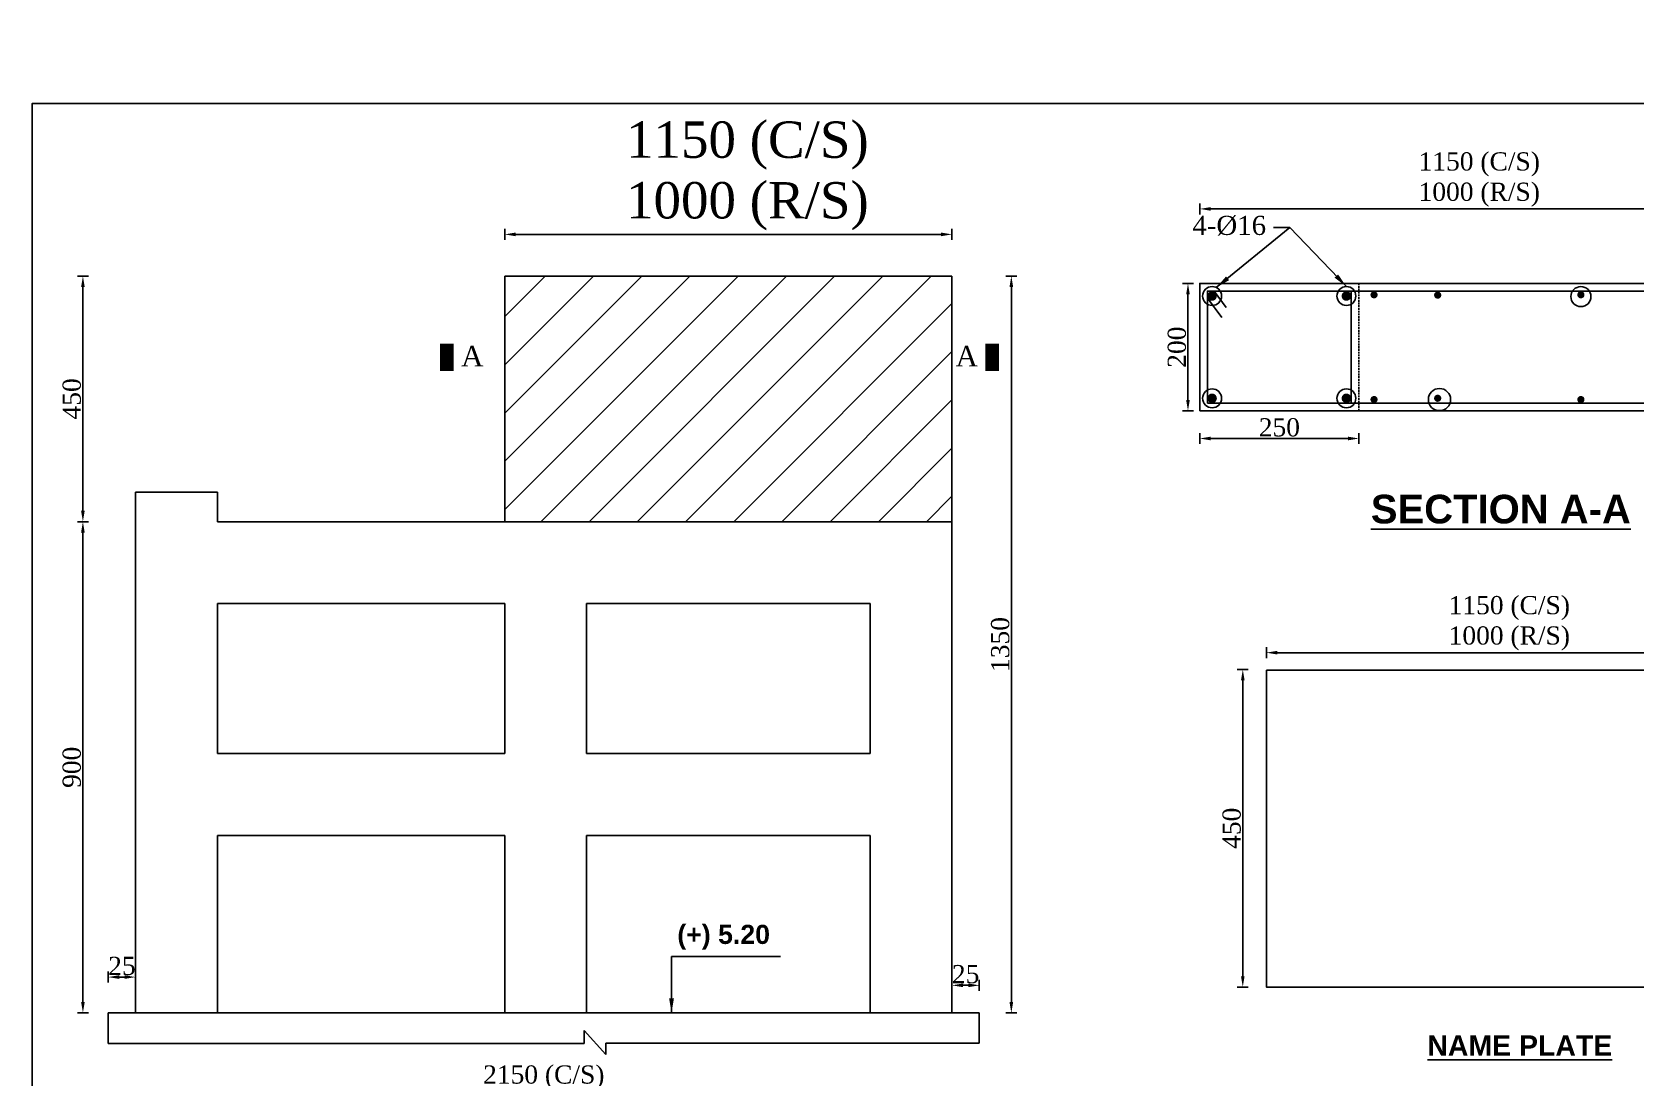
# Model space of a CAD drawing. Extents: x -119161 to 3778985, y -718511 to -30958.
# Drawn here: x 3602697 to 3611516, y -257748 to -251999 of the extents above; entities that cross this region are included whole.
import ezdxf

# ---------------------------------------------------------------- set-up
doc = ezdxf.new("R2010")
doc.units = 0
doc.header["$MEASUREMENT"] = 0
doc.linetypes.add('DASHED', pattern=[0.75, 0.5, -0.25])
doc.layers.get('DEFPOINTS').update_dxf_attribs({"linetype": 'CONTINUOUS'})
doc.layers.add('Dim', color=7, linetype='CONTINUOUS', lineweight=9)
for name, color, linetype in [('LINE', 7, 'CONTINUOUS'), ('line1', 1, 'CONTINUOUS'), ('line3', 3, 'CONTINUOUS'), ('line5', 5, 'CONTINUOUS'), ('line6', 6, 'CONTINUOUS'), ('line7', 7, 'CONTINUOUS')]:
    doc.layers.add(name, color=color, linetype=linetype)
doc.styles.get("Standard").update_dxf_attribs({"font": 'times.ttf', "height": 250})
doc.styles.add('Times New Roman', font='times.ttf')
doc.dimstyles.new('dim', dxfattribs={"dimtxt": 20, "dimasz": 20, "dimexe": 20, "dimexo": 5, "dimgap": 10, "dimtad": 1, "dimdec": 0, "dimzin": 0, "dimdsep": 46, "dimtxsty": 'Standard', "dimcen": 0.09, "dimclrd": 256, "dimclre": 256, "dimclrt": 7, "dimadec": 0, "dimazin": 0, "dimtfac": 1, "dimtdec": 0, "dimtofl": 0, "dimtmove": 0, "dimatfit": 3, "dimfxl": 20, "dimfxlon": 1, "dimtolj": 1, "dimtzin": 0, "dimlwd": -1, "dimlwe": -1, "dimarcsym": 1})
picture_1 = doc.add_image_def('image1.jpg', size_in_pixel=(558, 347))

# ---------------------------------------------------------------- blocks, each defined once
blk = doc.blocks.new('*D927')
at = {"layer": 'DEFPOINTS', "color": 0, "lineweight": -2}
for p in [(3607755, -253111.4), (3605295.7, -253732.5), (3607755, -253732.5)]:
    blk.add_point(p, dxfattribs=at)
at = {"layer": 'line5'}
for p, q in [((3605295.7, -253141.4), (3605295.7, -253081.4)), ((3605355.7, -253111.4), (3607695, -253111.4)), ((3607755, -253141.4), (3607755, -253081.4))]:
    blk.add_line(p, q, dxfattribs=at)
at = {"layer": 'line5', "lineweight": -2}
for points in [[(3605355.7, -253101.4), (3605355.7, -253121.4), (3605295.7, -253111.4)], [(3607695, -253101.4), (3607695, -253121.4), (3607755, -253111.4)]]:
    blk.add_solid(points, dxfattribs=at)
at = {"layer": 'line5', "color": 7, "insert": (3606630, -252789.8), "char_height": 250, "attachment_point": 5}
blk.add_mtext('\\A1;{\\H0.8x;1150 (C/S)\\P1000 (R/S)}', dxfattribs=at)
blk = doc.blocks.new('*D928')
at = {"layer": 'DEFPOINTS', "color": 0, "lineweight": -2}
for p in [(3607183.5, -253340.6), (3602976, -254690.6), (3603133.5, -254690.6)]:
    blk.add_point(p, dxfattribs=at)
at = {"layer": 'line5'}
for p, q in [((3603006, -253340.6), (3602946, -253340.6)), ((3602976, -253400.6), (3602976, -254630.6)), ((3603006, -254690.6), (3602946, -254690.6))]:
    blk.add_line(p, q, dxfattribs=at)
at = {"layer": 'line5', "lineweight": -2}
for points in [[(3602966, -253400.6), (3602986, -253400.6), (3602976, -253340.6)], [(3602966, -254630.6), (3602986, -254630.6), (3602976, -254690.6)]]:
    blk.add_solid(points, dxfattribs=at)
at = {"layer": 'line5', "color": 7, "insert": (3602915.1, -254015.6), "char_height": 100, "attachment_point": 5, "rotation": 90, "style": 'Times New Roman'}
blk.add_mtext('\\A1;450', dxfattribs=at)
blk = doc.blocks.new('*D929')
at = {"layer": 'DEFPOINTS', "color": 0, "lineweight": -2}
for p in [(3603133.5, -254690.6), (3602976, -257390.6), (3603583.5, -257390.6)]:
    blk.add_point(p, dxfattribs=at)
at = {"layer": 'line5'}
for p, q in [((3603006, -254690.6), (3602946, -254690.6)), ((3602976, -254750.6), (3602976, -257330.6)), ((3603006, -257390.6), (3602946, -257390.6))]:
    blk.add_line(p, q, dxfattribs=at)
at = {"layer": 'line5', "lineweight": -2}
for points in [[(3602966, -254750.6), (3602986, -254750.6), (3602976, -254690.6)], [(3602966, -257330.6), (3602986, -257330.6), (3602976, -257390.6)]]:
    blk.add_solid(points, dxfattribs=at)
at = {"layer": 'line5', "color": 7, "insert": (3602915, -256040.6), "char_height": 100, "attachment_point": 5, "rotation": 90, "style": 'Times New Roman'}
blk.add_mtext('\\A1;900', dxfattribs=at)
blk = doc.blocks.new('*D936')
at = {"layer": 'DEFPOINTS', "color": 0, "lineweight": -2}
for p in [(3607755, -253340.6), (3603715.5, -257390.6), (3608081.3, -257390.6)]:
    blk.add_point(p, dxfattribs=at)
at = {"layer": 'line5'}
for p, q in [((3608051.3, -253340.6), (3608111.3, -253340.6)), ((3608081.3, -253400.6), (3608081.3, -257330.6)), ((3608051.3, -257390.6), (3608111.3, -257390.6))]:
    blk.add_line(p, q, dxfattribs=at)
at = {"layer": 'line5', "lineweight": -2}
for points in [[(3608071.3, -253400.6), (3608091.3, -253400.6), (3608081.3, -253340.6)], [(3608071.3, -257330.6), (3608091.3, -257330.6), (3608081.3, -257390.6)]]:
    blk.add_solid(points, dxfattribs=at)
at = {"layer": 'line5', "color": 7, "insert": (3608020.4, -255365.6), "char_height": 100, "attachment_point": 5, "rotation": 90, "style": 'Times New Roman'}
blk.add_mtext('\\A1;1350', dxfattribs=at)
blk = doc.blocks.new('*D930')
at = {"layer": 'DEFPOINTS', "color": 0, "lineweight": -2}
for p in [(3603115.5, -257545.1), (3607905, -257545.1), (3607905, -257822.5)]:
    blk.add_point(p, dxfattribs=at)
at = {"layer": 'line5'}
for p, q in [((3603115.5, -257792.5), (3603115.5, -257852.5)), ((3603175.5, -257822.5), (3607845, -257822.5)), ((3607905, -257792.5), (3607905, -257852.5))]:
    blk.add_line(p, q, dxfattribs=at)
at = {"layer": 'line5', "lineweight": -2}
for points in [[(3603175.5, -257812.5), (3603175.5, -257832.5), (3603115.5, -257822.5)], [(3607845, -257812.5), (3607845, -257832.5), (3607905, -257822.5)]]:
    blk.add_solid(points, dxfattribs=at)
at = {"layer": 'line5', "color": 7, "char_height": 100, "attachment_point": 5, "style": 'Times New Roman'}
for s, insert in [('\\A1;2150 (C/S)', (3605510.3, -257745.4)), ('\\A1;1850 (R/S)', (3605510.3, -257899.5))]:
    blk.add_mtext(s, dxfattribs=dict(at, insert=insert))
blk = doc.blocks.new('*D931')
at = {"layer": 'DEFPOINTS', "color": 0, "lineweight": -2}
for p in [(3609483.5, -255502.9), (3609354, -257248.6), (3609483.5, -257248.6)]:
    blk.add_point(p, dxfattribs=at)
at = {"layer": 'line5'}
for p, q in [((3609384, -255502.9), (3609324, -255502.9)), ((3609354, -255562.9), (3609354, -257188.6)), ((3609384, -257248.6), (3609324, -257248.6))]:
    blk.add_line(p, q, dxfattribs=at)
at = {"layer": 'line5', "lineweight": -2}
for points in [[(3609344, -255562.9), (3609364, -255562.9), (3609354, -255502.9)], [(3609344, -257188.6), (3609364, -257188.6), (3609354, -257248.6)]]:
    blk.add_solid(points, dxfattribs=at)
at = {"layer": 'line5', "color": 7, "insert": (3609293.2, -256375.7), "char_height": 100, "attachment_point": 5, "rotation": 90, "style": 'Times New Roman'}
blk.add_mtext('\\A1;450', dxfattribs=at)
blk = doc.blocks.new('*D937')
at = {"layer": 'DEFPOINTS', "color": 0, "lineweight": -2}
for p in [(3609117.6, -253381.3), (3609052.7, -254081.3), (3609117.6, -254081.3)]:
    blk.add_point(p, dxfattribs=at)
at = {"layer": 'line5'}
for p, q in [((3609082.7, -253381.3), (3609022.7, -253381.3)), ((3609052.7, -253441.3), (3609052.7, -254021.3)), ((3609082.7, -254081.3), (3609022.7, -254081.3))]:
    blk.add_line(p, q, dxfattribs=at)
at = {"layer": 'line5', "lineweight": -2}
for points in [[(3609042.7, -253441.3), (3609062.7, -253441.3), (3609052.7, -253381.3)], [(3609042.7, -254021.3), (3609062.7, -254021.3), (3609052.7, -254081.3)]]:
    blk.add_solid(points, dxfattribs=at)
at = {"layer": 'line5', "color": 7, "insert": (3608991.8, -253731.3), "char_height": 100, "attachment_point": 5, "rotation": 90, "style": 'Times New Roman'}
blk.add_mtext('\\A1;200', dxfattribs=at)
blk = doc.blocks.new('*D938')
at = {"layer": 'DEFPOINTS', "color": 0, "lineweight": -2}
for p in [(3609117.6, -254081.3), (3609992.6, -254081.3), (3609992.6, -254233.3)]:
    blk.add_point(p, dxfattribs=at)
at = {"layer": 'line5'}
for p, q in [((3609117.6, -254203.3), (3609117.6, -254263.3)), ((3609177.6, -254233.3), (3609932.6, -254233.3)), ((3609992.6, -254203.3), (3609992.6, -254263.3))]:
    blk.add_line(p, q, dxfattribs=at)
at = {"layer": 'line5', "lineweight": -2}
for points in [[(3609177.6, -254223.3), (3609177.6, -254243.3), (3609117.6, -254233.3)], [(3609932.6, -254223.3), (3609932.6, -254243.3), (3609992.6, -254233.3)]]:
    blk.add_solid(points, dxfattribs=at)
at = {"layer": 'line5', "color": 7, "insert": (3609555.1, -254172.4), "char_height": 100, "attachment_point": 5, "style": 'Times New Roman'}
blk.add_mtext('\\A1;250', dxfattribs=at)
blk = doc.blocks.new('*D932')
at = {"layer": 'DEFPOINTS', "color": 0, "lineweight": -2}
for p in [(3612530.1, -252971.5), (3609117.6, -253477.6), (3612530.1, -253892.8)]:
    blk.add_point(p, dxfattribs=at)
at = {"layer": 'line5'}
for p, q in [((3609117.6, -253001.5), (3609117.6, -252941.5)), ((3609177.6, -252971.5), (3612470.1, -252971.5)), ((3612530.1, -253001.5), (3612530.1, -252941.5))]:
    blk.add_line(p, q, dxfattribs=at)
at = {"layer": 'line5', "lineweight": -2}
for points in [[(3609177.6, -252961.5), (3609177.6, -252981.5), (3609117.6, -252971.5)], [(3612470.1, -252961.5), (3612470.1, -252981.5), (3612530.1, -252971.5)]]:
    blk.add_solid(points, dxfattribs=at)
at = {"layer": 'line5', "color": 7, "insert": (3610654.3, -252809.9), "char_height": 100, "attachment_point": 5, "style": 'Times New Roman'}
blk.add_mtext('\\A1;1150 (C/S)\\P1000 (R/S)', dxfattribs=at)
blk = doc.blocks.new('*D933')
at = {"layer": 'DEFPOINTS', "color": 0, "lineweight": -2}
for p in [(3603265.5, -257193.6), (3603115.5, -257552), (3603265.5, -257552)]:
    blk.add_point(p, dxfattribs=at)
at = {"layer": 'line5'}
for p, q in [((3603115.5, -257223.6), (3603115.5, -257163.6)), ((3603265.5, -257223.6), (3603265.5, -257163.6)), ((3603175.5, -257193.6), (3603205.5, -257193.6))]:
    blk.add_line(p, q, dxfattribs=at)
at = {"layer": 'line5', "lineweight": -2}
for points in [[(3603175.5, -257183.6), (3603175.5, -257203.6), (3603115.5, -257193.6)], [(3603205.5, -257183.6), (3603205.5, -257203.6), (3603265.5, -257193.6)]]:
    blk.add_solid(points, dxfattribs=at)
at = {"layer": 'line5', "color": 7, "insert": (3603190.5, -257132.8), "char_height": 100, "attachment_point": 5, "style": 'Times New Roman'}
blk.add_mtext('\\A1;25', dxfattribs=at)
blk = doc.blocks.new('*D934')
at = {"layer": 'DEFPOINTS', "color": 0, "lineweight": -2}
for p in [(3607755, -257238.9), (3607755, -257390.6), (3607905, -257390.6)]:
    blk.add_point(p, dxfattribs=at)
at = {"layer": 'line5'}
for p, q in [((3607755, -257268.9), (3607755, -257208.9)), ((3607845, -257238.9), (3607815, -257238.9)), ((3607905, -257268.9), (3607905, -257208.9))]:
    blk.add_line(p, q, dxfattribs=at)
at = {"layer": 'line5', "lineweight": -2}
for points in [[(3607815, -257228.9), (3607815, -257248.9), (3607755, -257238.9)], [(3607845, -257228.9), (3607845, -257248.9), (3607905, -257238.9)]]:
    blk.add_solid(points, dxfattribs=at)
at = {"layer": 'line5', "color": 7, "insert": (3607830, -257178), "char_height": 100, "attachment_point": 5, "style": 'Times New Roman'}
blk.add_mtext('\\A1;25', dxfattribs=at)
blk = doc.blocks.new('*D935')
at = {"layer": 'DEFPOINTS', "color": 0, "lineweight": -2}
for p in [(3612284, -255410.5), (3612284, -255639.7), (3609483.5, -256031.6)]:
    blk.add_point(p, dxfattribs=at)
at = {"layer": 'line5'}
for p, q in [((3609483.5, -255440.5), (3609483.5, -255380.5)), ((3612284, -255440.5), (3612284, -255380.5)), ((3609543.5, -255410.5), (3612224, -255410.5))]:
    blk.add_line(p, q, dxfattribs=at)
at = {"layer": 'line5', "lineweight": -2}
for points in [[(3609543.5, -255400.5), (3609543.5, -255420.5), (3609483.5, -255410.5)], [(3612224, -255400.5), (3612224, -255420.5), (3612284, -255410.5)]]:
    blk.add_solid(points, dxfattribs=at)
at = {"layer": 'line5', "color": 7, "insert": (3610819.6, -255248.8), "char_height": 100, "attachment_point": 5, "style": 'Times New Roman'}
blk.add_mtext('\\A1;1150 (C/S)\\P1000 (R/S)', dxfattribs=at)

msp = doc.modelspace()

# ---------------------------------------------------------------- hatches: boundary and pattern name
at = {"layer": 'Dim'}
h = msp.add_hatch(dxfattribs=at)
h.set_pattern_fill('ANSI31,_O', color=8, scale=1500)
h.set_pattern_definition([(45, (2470998.57, 1217386.15), (-132.582521, 132.582521), [])])
h.paths.add_polyline_path([(3607755, -253340.6), (3605295.7, -253340.6), (3605295.7, -254690.6), (3607755, -254690.6)])

# ---------------------------------------------------------------- linework, layer by layer
at = {"layer": 'LINE', "ltscale": 0.5}
msp.add_line((3603715.5, -256415.6, 0), (3603715.5, -257390.6, 0), dxfattribs=at)
at = {"layer": 'LINE', "elevation": 0}
msp.add_lwpolyline([(3616195, -261937.8), (3602696.5, -261937.8), (3602696.5, -252392.4), (3616195, -252392.4)], close=True, dxfattribs=at)
at = {"layer": 'LINE', "color": 3, "ltscale": 0.5, "elevation": 0}
msp.add_lwpolyline([(3609483.5, -255507.1), (3612284, -255507.1), (3612284, -257248.6), (3609483.5, -257248.6)], close=True, dxfattribs=at)
at = {"layer": 'line1'}
msp.add_line((3609950.6, -254039.3, 0), (3609950.6, -253423.3, 0), dxfattribs=at)
at = {"layer": 'line1', "elevation": 0}
for points, const_width in [([(3609172, -253450.1, 1), (3609198.3, -253450.1, 1)], 26.2), ([(3609910.6, -253450.1, 1), (3609936.8, -253450.1, 1)], 26.2), ([(3610065.9, -253443.4, 1), (3610085.6, -253443.4, 1)], 19.7), ([(3610065.9, -253443.4, 1), (3610085.6, -253443.4, 1)], 19.7), ([(3610415.9, -253445.2, 1), (3610435.6, -253445.2, 1)], 19.7), ([(3611203.4, -253443.4, 1), (3611223.1, -253443.4, 1)], 19.7), ([(3609172, -254012.5, -1), (3609198.3, -254012.5, -1)], 26.2), ([(3609910.6, -254012.5, -1), (3609936.8, -254012.5, -1)], 26.2), ([(3610415.9, -254012.2, -1), (3610435.6, -254012.2, -1)], 19.7), ([(3610065.9, -254019.2, -1), (3610085.6, -254019.2, -1)], 19.7), ([(3610065.9, -254019.2, -1), (3610085.6, -254019.2, -1)], 19.7), ([(3611203.4, -254019.2, -1), (3611223.1, -254019.2, -1)], 19.7)]:
    msp.add_lwpolyline(points, format="xyb", close=True, dxfattribs=dict(at, const_width=const_width))
msp.add_lwpolyline([(3609159.6, -254039.3), (3612488.1, -254039.3), (3612488.1, -253423.3), (3609159.6, -253423.3)], close=True, dxfattribs=at)
for points in [[(3609159.6, -253423.3), (3609196, -253423.3), (3609262.5, -253514)], [(3609196, -253423.3), (3609159.6, -253423.3), (3609159.6, -253461.5), (3609238, -253568.3)]]:
    msp.add_lwpolyline(points, dxfattribs=at)
at = {"layer": 'line3'}
for p, q in [((3605295.7, -253340.6, 0), (3607755, -253340.6, 0)), ((3605295.7, -254690.6, 0), (3605295.7, -253340.6, 0)), ((3607755, -253340.6, 0), (3607755, -254690.6, 0)), ((3603265.5, -255140.6, 0), (3603265.5, -254690.6, 0)), ((3607755, -254690.6, 0), (3605505, -254690.6, 0)), ((3603715.5, -255140.6, 0), (3605295.7, -255140.6, 0)), ((3605295.7, -255140.6, 0), (3605295.7, -255965.6, 0)), ((3605745.7, -255140.6, 0), (3607305, -255140.6, 0)), ((3605745.7, -255965.6, 0), (3605745.7, -255140.6, 0)), ((3607305, -255140.6, 0), (3607305, -255965.6, 0)), ((3603265.5, -256415.6, 0), (3603265.5, -255965.6, 0)), ((3605295.7, -255965.6, 0), (3603715.5, -255965.6, 0)), ((3607305, -255965.6, 0), (3605745.7, -255965.6, 0)), ((3603715.5, -256415.6, 0), (3605295.7, -256415.6, 0)), ((3605295.7, -256415.6, 0), (3605295.7, -257390.6, 0)), ((3605745.7, -256415.6, 0), (3607305, -256415.6, 0)), ((3605745.7, -257390.6, 0), (3605745.7, -256415.6, 0)), ((3607305, -256415.6, 0), (3607305, -257390.6, 0)), ((3603265.5, -257390.6, 0), (3603115.5, -257390.6, 0)), ((3603115.5, -257390.6, 0), (3603115.5, -257558.5, 0)), ((3605505, -257390.6, 0), (3603715.5, -257390.6, 0)), ((3607305, -257390.6, 0), (3605955, -257390.6, 0))]:
    msp.add_line(p, q, dxfattribs=at)
at = {"layer": 'line3', "elevation": 0}
for points in [[(3603265.5, -254690.6), (3603265.5, -257390.6)], [(3603715.5, -254690.6), (3607755, -254690.6)], [(3607755, -254690.6), (3607755, -257390.6)], [(3603715.5, -255965.6), (3603715.5, -255140.6)], [(3603715.5, -255965.6), (3605295.7, -255965.6)], [(3603715.5, -256415.6), (3605295.7, -256415.6)], [(3603265.5, -257390.6), (3603715.5, -257390.6)], [(3603715.5, -257390.6), (3604165.5, -257390.6)], [(3605505, -257390.6), (3607905, -257390.6)], [(3607905, -257390.6), (3607905, -257557)]]:
    msp.add_lwpolyline(points, dxfattribs=at)
at = {"layer": 'line5'}
for p, q in [((3603715.5, -254528.6, 0), (3603265.5, -254528.6, 0)), ((3603265.5, -254528.6, 0), (3603265.5, -254690.6, 0)), ((3603715.5, -254690.6, 0), (3603715.5, -254528.6, 0)), ((3605732.8, -257558.5, 0), (3605732.8, -257488, 0)), ((3605732.8, -257488, 0), (3605851.3, -257620, 0)), ((3603115.5, -257558.5, 0), (3605732.8, -257558.5, 0)), ((3605851.3, -257620, 0), (3605851.3, -257557, 0)), ((3605851.3, -257557, 0), (3607905, -257557, 0))]:
    msp.add_line(p, q, dxfattribs=at)
at = {"layer": 'line5', "elevation": 0}
for points in [[(3604976.9, -253712.9, 75, 75, 0), (3604976.9, -253862.9, 0, 0, 0), (3605194.4, -253862.9, 0, 0, 0)], [(3607976.4, -253712.9, 75, 75, 0), (3607976.4, -253862.9, 0, 0, 0), (3607758.8, -253862.9, 0, 0, 0)]]:
    msp.add_lwpolyline(points, format="xyseb", dxfattribs=at)
at = {"layer": 'line5'}
for centre, radius in [((3609185.2, -253450.1, 0), 52), ((3609923.7, -253450.1, 0), 52), ((3611213.3, -253453.3, 0), 55.2), ((3609185.2, -254012.5, 0), 52), ((3609923.7, -254012.5, 0), 52), ((3610435.6, -254019.2, 0), 61)]:
    msp.add_circle(centre, radius, dxfattribs=at)
at = {"layer": 'line7', "linetype": 'DASHED', "ltscale": 20}
msp.add_line((3609992.6, -254081.3, 0), (3609992.6, -253381.3, 0), dxfattribs=at)
at = {"layer": 'line7', "elevation": 0}
msp.add_lwpolyline([(3609117.6, -254081.3), (3612530.1, -254081.3), (3612530.1, -253381.3), (3609117.6, -253381.3)], close=True, dxfattribs=at)

# ---------------------------------------------------------------- texts
at = {"layer": 'line5', "insert": (3609076.8, -253009.4, 0), "char_height": 105, "width": 2255.625, "attachment_point": 1}
msp.add_mtext('{\\fTimes New Roman|b0|i0|c0|p18;\\C0;4-%%C16}', dxfattribs=at)
at = {"layer": 'line5', "char_height": 112.5}
for insert, attachment_point in [((3605055.9, -253724.5, 0), 1), ((3607897.4, -253724.5, 0), 3)]:
    msp.add_mtext_dynamic_manual_height_columns('A', width=44.461, gutter_width=1, heights=[0.596], dxfattribs=dict(at, insert=insert, attachment_point=attachment_point))
at = {"layer": 'line5', "color": 6, "insert": (3606244.7, -256906.4, 0), "char_height": 105, "width": 793.138, "attachment_point": 1}
msp.add_mtext('{\\fArial|b1|i0|c0|p34;(+) 5.20}', dxfattribs=at)
at = {"layer": 'line6', "attachment_point": 1}
for s, width, insert, char_height in [('{\\fArial|b1|i0|c0|p34;\\LSECTION A-A}', 1846.33, (3610058, -254542.5, 0), 157.5), ('{\\fArial|b1|i0|c0|p34;\\LNAME PLATE}', 2008.445, (3610368.8, -257514, 0), 112)]:
    msp.add_mtext_dynamic_manual_height_columns(s, width=width, gutter_width=1, heights=[0], dxfattribs=dict(at, insert=insert, char_height=char_height))

# ---------------------------------------------------------------- dimensions: what is measured, and where the dimension line sits
at = {"layer": 'line5'}
for base, p1, p2, text, override, picture, middle in [((3607755, -253111.4, 0), (3605295.7, -253732.5, 0), (3607755, -253732.5, 0), '{\\H0.8x;1150 (C/S)\\P1000 (R/S)}', {"dimtxt": 100, "dimasz": 60, "dimexe": 30, "dimfxl": 30}, '*D927', (3606630, -253111.4, 0)), ((3612530.1, -252971.5, 0), (3609117.6, -253477.6, 0), (3612530.1, -253892.8, 0), '1150 (C/S)\\P1000 (R/S)', {"dimtxt": 100, "dimasz": 60, "dimexe": 30, "dimtxsty": 'Times New Roman', "dimfxl": 30}, '*D932', (3610654.3, -252971.5, 0)), ((3612284, -255410.5, 0), (3609483.5, -256031.6, 0), (3612284, -255639.7, 0), '1150 (C/S)\\P1000 (R/S)', {"dimtxt": 100, "dimasz": 60, "dimexe": 30, "dimtxsty": 'Times New Roman', "dimfxl": 30}, '*D935', (3610819.6, -255410.5, 0)), ((3603265.5, -257193.6, 0), (3603115.5, -257552, 0), (3603265.5, -257552, 0), '25', {"dimtxt": 100, "dimasz": 60, "dimexe": 30, "dimtxsty": 'Times New Roman', "dimfxl": 30}, '*D933', (3603190.5, -257193.6, 0)), ((3607755, -257238.9, 0), (3607905, -257390.6, 0), (3607755, -257390.6, 0), '25', {"dimtxt": 100, "dimasz": 60, "dimexe": 30, "dimtxsty": 'Times New Roman', "dimfxl": 30}, '*D934', (3607830, -257238.9, 0))]:
    dim = msp.add_linear_dim(base=base, p1=p1, p2=p2, text=text, dimstyle='dim', override=override, dxfattribs=at)
    dim.commit()
    dim.dimension.update_dxf_attribs({"geometry": picture, "text_midpoint": middle, "dimtype": 160})
for base, p1, p2, text, picture, middle in [((3602976, -254690.6, 0), (3607183.5, -253340.6, 0), (3603133.5, -254690.6, 0), '450', '*D928', (3602915.1, -254015.6, 0)), ((3608081.3, -257390.6, 0), (3607755, -253340.6, 0), (3603715.5, -257390.6, 0), '1350', '*D936', (3608020.4, -255365.6, 0)), ((3609052.7, -254081.3, 0), (3609117.6, -253381.3, 0), (3609117.6, -254081.3, 0), '200', '*D937', (3608991.8, -253731.3, 0)), ((3602976, -257390.6, 0), (3603133.5, -254690.6, 0), (3603583.5, -257390.6, 0), '900', '*D929', (3602915, -256040.6, 0)), ((3609354, -257248.6, 0), (3609483.5, -255502.9, 0), (3609483.5, -257248.6, 0), '450', '*D931', (3609293.2, -256375.7, 0))]:
    dim = msp.add_linear_dim(base=base, p1=p1, p2=p2, angle=90, text=text, dimstyle='dim', override={"dimtxt": 100, "dimasz": 60, "dimexe": 30, "dimtxsty": 'Times New Roman', "dimfxl": 30}, dxfattribs=at)
    dim.commit()
    dim.dimension.update_dxf_attribs({"geometry": picture, "text_midpoint": middle})
for base, p1, p2, text, picture, middle in [((3609992.6, -254233.3, 0), (3609117.6, -254081.3, 0), (3609992.6, -254081.3, 0), '250', '*D938', (3609555.1, -254172.4, 0)), ((3607905, -257822.5, 0), (3603115.5, -257545.1, 0), (3607905, -257545.1, 0), '2150 (C/S)\\X1850 (R/S)', '*D930', (3605510.3, -257822.5, 0))]:
    dim = msp.add_linear_dim(base=base, p1=p1, p2=p2, text=text, dimstyle='dim', override={"dimtxt": 100, "dimasz": 60, "dimexe": 30, "dimtxsty": 'Times New Roman', "dimfxl": 30}, dxfattribs=at)
    dim.commit()
    dim.dimension.update_dxf_attribs({"geometry": picture, "text_midpoint": middle})

# ---------------------------------------------------------------- pictures from other files: only their frames are drawn
at = {"layer": 'LINE', "color": 3, "ltscale": 0.5}
image = msp.add_image(picture_1, insert=(3609483.5, -257248.6, 0), size_in_units=(2800.5, 1741.5), dxfattribs=at)
image.dxf.flags = 7

# ---------------------------------------------------------------- leaders
at = {"layer": 'line5'}
for points in [[(3609208.4, -253403.6, 0), (3609612.5, -253073, 0)], [(3609923.7, -253398.1, 0), (3609612.5, -253073, 0), (3609523.3, -253073, 0)], [(3606212.7, -257390.6, 0), (3606212.7, -257080.6, 0), (3606811.3, -257080.6, 0)]]:
    msp.add_leader(points, dimstyle='dim', override={"dimasz": 80, "dimtad": 0}, dxfattribs=at)

doc.saveas('drawing.dxf')
